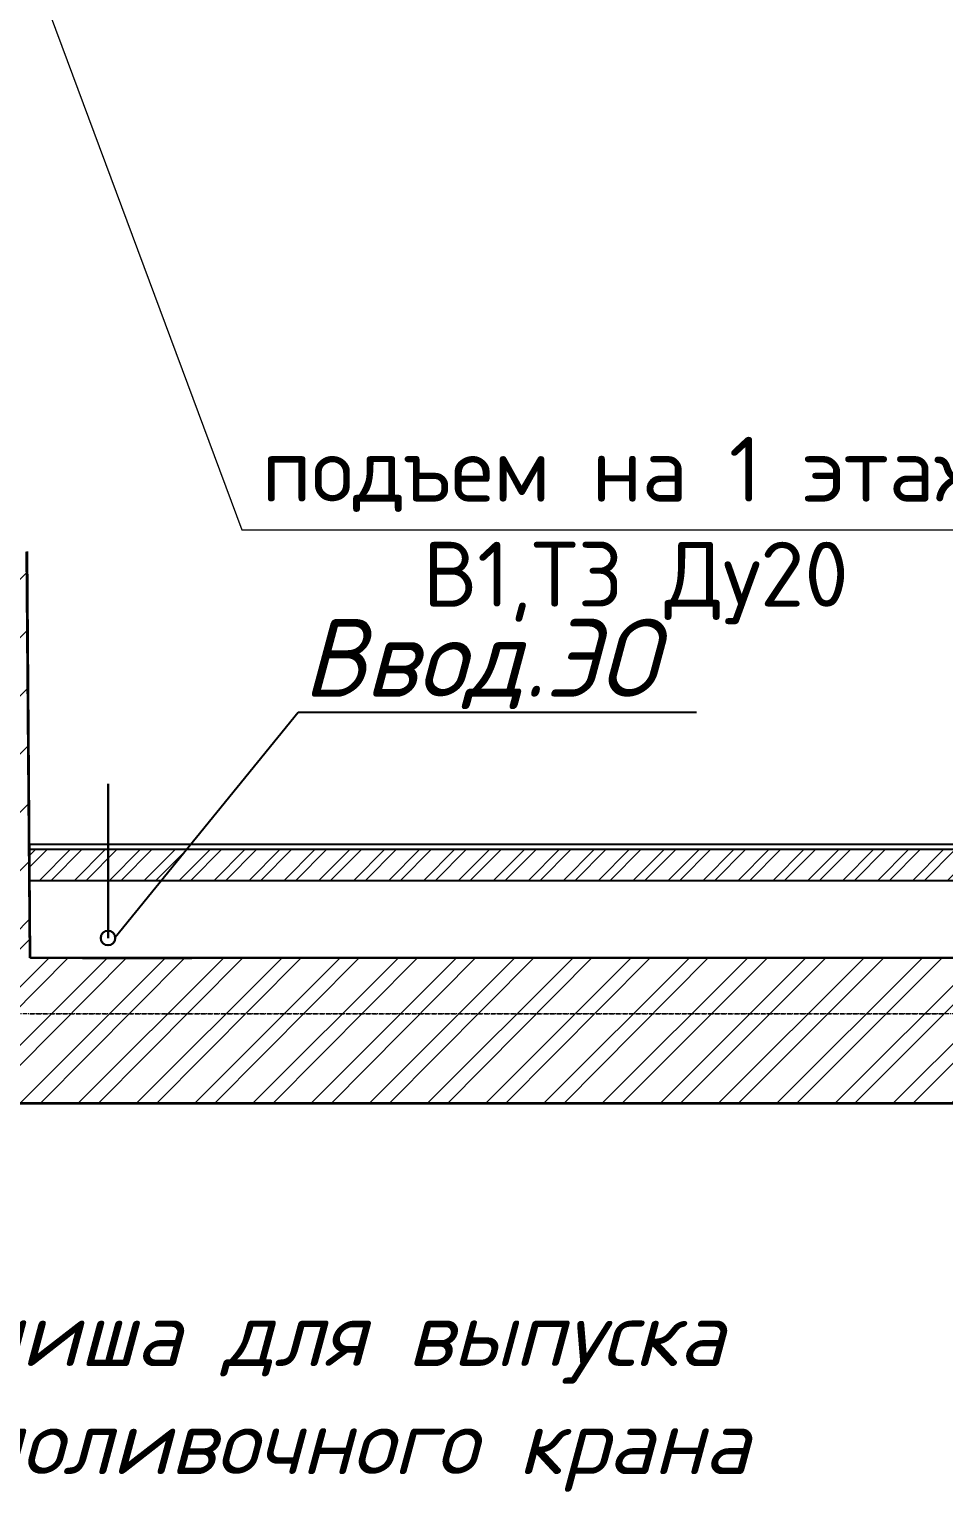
# Model space of a CAD drawing. Header units: millimetres. Extents: x -10178924 to 11692288, y -947381 to 58396.
# Drawn here: x 766379 to 769906, y -830585 to -824944 of the extents above; entities that cross this region are included whole.
import ezdxf

# ---------------------------------------------------------------- set-up
doc = ezdxf.new("R2010")
doc.units = ezdxf.units.MM
doc.linetypes.add('осевая', pattern=[50.8, 31.75, -6.35, 6.35, -6.35])
for name, color, linetype, true_color in [('PDF _Размер - Конструктив.1', 7, 'Continuous', 0x6a6a6a), ('PDF _Размеры осевые', 7, 'Continuous', 0x5d6970), ('PDF _штриховка', 7, 'Continuous', 0x95834a)]:
    doc.layers.add(name, color=color, linetype=linetype, true_color=true_color)
for name, color, linetype in [('PDF _Стены внутр.1', 7, 'Continuous'), ('PDF _Стены.1', 7, 'Continuous'), ('Размер - Конструктив.1', 7, 'Continuous'), ('СС', 7, 'Continuous'), ('Стены внутр.1', 7, 'Continuous')]:
    doc.layers.add(name, color=color, linetype=linetype)
for name, color, linetype, lineweight in [('PDF _Текст', 7, 'Continuous', 5), ('Перегородки', 162, 'Continuous', 9), ('Размеры осевые', 153, 'Continuous', 9), ('Стены.1', 7, 'Continuous', 25), ('Текст 0.09', 250, 'Continuous', 5), ('ШТРИХОВКА', 252, 'Continuous', 15)]:
    doc.layers.add(name, color=color, linetype=linetype, lineweight=lineweight)
doc.layers.add('ТЗК_ХВС_основная', color=7, linetype='Continuous', lineweight=30, true_color=0x005387)
doc.styles.add('PDF ISOCPEUR', font='isocpeur.ttf')
doc.styles.add('НТПИ_ТИ', font='isocpeui.ttf', dxfattribs={"height": 250})
doc.styles.add('Текст_М100', font='GOST_Common Italic.ttf', dxfattribs={"height": 250})

# ---------------------------------------------------------------- blocks, each defined once
blk = doc.blocks.new('A$C5282721b')
at = {"layer": 'Перегородки', "lineweight": 20, "true_color": 0x000000, "transparency": 33554687}
h = blk.add_hatch(dxfattribs=at)
h.set_pattern_fill('ANSI32', color=18, scale=10)
h.set_pattern_definition([(45, (-2681.59, 241515.3), (-67.35192, 67.35192), []), (45, (-2636.69, 241515.3), (-67.35192, 67.35192), [])])
h.paths.add_polyline_path([(49998.725, -41709.464), (49998.725, -42603.01), (49998.725, -47316.478), (44021.968, -47316.478), (44022.892, -47436.478), (49998.725, -47436.478), (49998.725, -47736.478), (50118.725, -47736.478), (50118.725, -41709.464)])
at = {"layer": 'ШТРИХОВКА', "ltscale": 100, "true_color": 0x000000, "transparency": 33554687}
h = blk.add_hatch(dxfattribs=at)
h.set_pattern_fill('ANSI31', color=18, scale=50)
h.set_pattern_definition([(45, (-79853.19, 25128.16), (-112.2532, 112.2532), [])])
h.paths.add_polyline_path([(5440.998, -31868.119), (-7386.275, -31868.119), (-7386.275, -48296.478), (61378.75, -48296.478), (61378.75, -31842.839), (41035.118, -31842.839), (41035.118, -31656.036), (40796.248, -31656.036), (40796.248, -31842.839), (40629.962, -31842.839), (40629.962, -31942.839), (40605.14, -34348.621), (40629.93, -32405.355), (39128.581, -32429.908), (40629.962, -32402.839), (40629.675, -32155.326), (39132.149, -32179.816), (39135.64, -31968.17), (38886.085, -31968.17), (38879.867, -32433.975), (40623.548, -32405.459), (40553.111, -38427.181), (40243.01, -38425.516), (40241.748, -38827.97), (43340.219, -38835.027), (43340.219, -38442.147), (40953.116, -38429.329), (41029.994, -32402.839), (54378.974, -32402.839), (54378.974, -35923.465), (54778.974, -35923.465), (54778.974, -32402.839), (60818.75, -32402.839), (60818.75, -41309.464), (60472.291, -41309.464), (60472.291, -41709.464), (60818.75, -41709.464), (60818.75, -47736.478), (44025.201, -47736.478), (44013.125, -46167.929), (43613.137, -46171.008), (43625.189, -47736.478), (27189.462, -47736.478), (27189.462, -44565.139), (26789.462, -44565.139), (26789.462, -47736.478), (10401.743, -47736.478), (10394.408, -46134.647), (9994.404, -46134.678), (10001.739, -47736.478), (-6826.275, -47736.478), (-6826.275, -41729.869), (-6530.734, -41731.097), (-6529.072, -41331.1), (-6826.275, -41329.865), (-6826.275, -32428.119), (-762.705, -32428.119), (-770.891, -36004.088), (-370.903, -36005.35), (-362.703, -32428.119), (5640.998, -32428.119), (5640.998, -31868.119)])
h.paths.add_polyline_path([(3584.804, -41373.023), (3584.804, -41773.13), (9973.974, -41799.679), (9987.536, -44634.678), (10387.54, -44634.678), (10372.735, -41401.332)], flags=17)
h.paths.add_polyline_path([(2513.142, -41768.578), (2514.803, -41368.779), (-383.184, -41356.638), (-371.114, -37407.013), (-774.123, -37406.088), (-783.181, -41354.976), (-5508.242, -41335.314), (-5509.901, -41734.604)], flags=17)
at = {"layer": 'Перегородки', "color": 18, "linetype": 'Continuous', "lineweight": 25, "true_color": 0x000000, "transparency": 33554687}
for p, q in [((44021.814, -47296.478), (49978.725, -47296.478)), ((44021.968, -47316.478), (49998.725, -47316.478)), ((44022.892, -47436.478), (49998.725, -47436.478))]:
    blk.add_line(p, q, dxfattribs=at)
at = {"layer": 'Размер - Конструктив.1', "color": 18, "linetype": 'Continuous', "true_color": 0x000000, "transparency": 33554687}
blk.add_line((44225.201, -47736.478), (44647.659, -47736.478), dxfattribs=at)
at = {"layer": 'Размеры осевые', "color": 251, "linetype": 'осевая', "ltscale": 0.5, "transparency": 33554687}
blk.add_line((-9750, -47950), (62308.109, -47950), dxfattribs=at)
at = {"layer": 'СС', "linetype": 'ByBlock', "lineweight": -2, "transparency": 33554687}
blk.add_line((45057.398, -46788.381), (45065.398, -46788.381), dxfattribs=at)
blk.add_line((45057.398, -46788.381), (45065.398, -46788.381), dxfattribs=at)
for points in [[(44351.884, -47655.812), (45057.398, -46788.381)], [(44351.884, -47655.812), (45057.398, -46788.381)], [(45065.398, -46788.381), (46593.807, -46788.381)], [(45065.398, -46788.381), (46593.807, -46788.381)]]:
    blk.add_lwpolyline(points, dxfattribs=at)
at = {"layer": 'Стены внутр.1', "color": 18, "linetype": 'Continuous', "true_color": 0x000000, "transparency": 33554687, "flags": 128}
blk.add_lwpolyline([(44025.201, -47736.478), (44013.125, -46167.929)], dxfattribs=at)
at = {"layer": 'Стены.1', "color": 18, "linetype": 'Continuous', "true_color": 0x000000, "transparency": 33554687, "flags": 128}
for points in [[(60818.75, -47736.478), (44025.201, -47736.478)], [(44025.201, -48296.478), (27189.462, -48296.478)], [(61378.75, -48296.478), (44025.201, -48296.478)]]:
    blk.add_lwpolyline(points, dxfattribs=at)
at = {"layer": 'ТЗК_ХВС_основная', "color": 30, "ltscale": 100, "true_color": 0xf26722, "transparency": 33554687}
for q in [(44323.937, -47064.195), (44323.937, -47064.195), (44323.937, -47658.969), (44323.937, -47658.969)]:
    blk.add_line((44323.937, -47658.969), q, dxfattribs=at)
for start, end in [(0, 180), (0, 180), (180, 0), (180, 0)]:
    blk.add_arc((44323.937, -47658.969), 28.125, start, end, dxfattribs=at)
at = {"layer": 'ТЗК_ХВС_основная', "color": 30, "ltscale": 75, "true_color": 0xf26722, "transparency": 33554687}
for start, end in [(0, 180), (0, 180), (180, 0), (180, 0)]:
    blk.add_arc((44323.937, -47658.969), 28.125, start, end, dxfattribs=at)
at = {"layer": 'СС', "transparency": 33554687, "insert": (45075.398, -46428.381), "char_height": 300, "attachment_point": 1, "style": 'Текст_М100'}
blk.add_mtext('Ввод.ЭО', dxfattribs=at)
blk.add_mtext('Ввод.ЭО', dxfattribs=at)
at = {"layer": 'Текст 0.09', "color": 7, "ltscale": 100, "transparency": 33554687, "insert": (43794.912, -49059.849), "char_height": 250, "attachment_point": 1, "style": 'НТПИ_ТИ'}
blk.add_mtext('ниша для выпуска\\Pполивочного крана', dxfattribs=at)
blk.add_mtext('ниша для выпуска\\Pполивочного крана', dxfattribs=at)

msp = doc.modelspace()

# ---------------------------------------------------------------- linework, layer by layer
at = {"layer": 'PDF _Размер - Конструктив.1', "lineweight": 25}
msp.add_lwpolyline([(766580.3, -828525.9), (767003.6, -828525.9)], dxfattribs=at)
at = {"layer": 'PDF _Размеры осевые', "lineweight": 9}
for points in [[(766381.3, -828741.8), (766398.2, -828741.8)], [(766402.5, -828741.8), (766402.5, -828741.8)], [(766406.7, -828741.8), (766423.6, -828741.8)], [(766427.9, -828741.8), (766427.9, -828741.8)], [(766432.1, -828741.8), (766449, -828741.8)], [(766453.3, -828741.8), (766453.3, -828741.8)], [(766457.5, -828741.8), (766474.4, -828741.8)], [(766478.7, -828741.8), (766478.7, -828741.8)], [(766482.9, -828741.8), (766499.8, -828741.8)], [(766504.1, -828741.8), (766504.1, -828741.8)], [(766508.3, -828741.8), (766525.2, -828741.8)], [(766529.5, -828741.8), (766529.5, -828741.8)], [(766533.7, -828741.8), (766550.6, -828741.8)], [(766554.9, -828741.8), (766554.9, -828741.8)], [(766559.1, -828741.8), (766576, -828741.8)], [(766580.3, -828741.8), (766580.3, -828741.8)], [(766584.5, -828741.8), (766601.4, -828741.8)], [(766605.7, -828741.8), (766605.7, -828741.8)], [(766609.9, -828741.8), (766626.8, -828741.8)], [(766631.1, -828741.8), (766631.1, -828741.8)], [(766635.3, -828741.8), (766652.2, -828741.8)], [(766656.5, -828741.8), (766656.5, -828741.8)], [(766660.7, -828741.8), (766677.6, -828741.8)], [(766681.9, -828741.8), (766681.9, -828741.8)], [(766686.1, -828741.8), (766703, -828741.8)], [(766707.3, -828741.8), (766707.3, -828741.8)], [(766711.5, -828741.8), (766728.4, -828741.8)], [(766732.7, -828741.8), (766732.7, -828741.8)], [(766736.9, -828741.8), (766753.8, -828741.8)], [(766758.1, -828741.8), (766758.1, -828741.8)], [(766762.3, -828741.8), (766779.2, -828741.8)], [(766783.5, -828741.8), (766783.5, -828741.8)], [(766787.7, -828741.8), (766804.6, -828741.8)], [(766808.9, -828741.8), (766808.9, -828741.8)], [(766813.1, -828741.8), (766830, -828741.8)], [(766834.3, -828741.8), (766834.3, -828741.8)], [(766838.5, -828741.8), (766855.4, -828741.8)], [(766859.7, -828741.8), (766859.7, -828741.8)], [(766863.9, -828741.8), (766880.8, -828741.8)], [(766885.1, -828741.8), (766885.1, -828741.8)], [(766889.3, -828741.8), (766906.2, -828741.8)], [(766910.5, -828741.8), (766910.5, -828741.8)], [(766914.7, -828741.8), (766931.6, -828741.8)], [(766935.9, -828741.8), (766935.9, -828741.8)], [(766940.1, -828741.8), (766957, -828741.8)], [(766961.3, -828741.8), (766961.3, -828741.8)], [(766965.5, -828741.8), (766982.4, -828741.8)], [(766986.7, -828741.8), (766986.7, -828741.8)], [(766990.9, -828741.8), (767007.8, -828741.8)], [(767012.1, -828741.8), (767012.1, -828741.8)], [(767016.3, -828741.8), (767033.2, -828741.8)], [(767037.5, -828741.8), (767037.5, -828741.8)], [(767041.7, -828741.8), (767058.6, -828741.8)], [(767062.9, -828741.8), (767062.9, -828741.8)], [(767067.1, -828741.8), (767084, -828741.8)], [(767088.3, -828741.8), (767088.3, -828741.8)], [(767092.5, -828741.8), (767109.4, -828741.8)], [(767113.7, -828741.8), (767113.7, -828741.8)], [(767117.9, -828741.8), (767134.8, -828741.8)], [(767139.1, -828741.8), (767139.1, -828741.8)], [(767143.3, -828741.8), (767160.2, -828741.8)], [(767164.5, -828741.8), (767164.5, -828741.8)], [(767168.7, -828741.8), (767185.6, -828741.8)], [(767189.9, -828741.8), (767189.9, -828741.8)], [(767194.1, -828741.8), (767211, -828741.8)], [(767215.3, -828741.8), (767215.3, -828741.8)], [(767219.5, -828741.8), (767236.4, -828741.8)], [(767240.7, -828741.8), (767240.7, -828741.8)], [(767244.9, -828741.8), (767261.8, -828741.8)], [(767266.1, -828741.8), (767266.1, -828741.8)], [(767270.3, -828741.8), (767287.2, -828741.8)], [(767291.5, -828741.8), (767291.5, -828741.8)], [(767295.7, -828741.8), (767312.6, -828741.8)], [(767316.9, -828741.8), (767316.9, -828741.8)], [(767321.1, -828741.8), (767338, -828741.8)], [(767342.3, -828741.8), (767342.3, -828741.8)], [(767346.5, -828741.8), (767363.4, -828741.8)], [(767367.7, -828741.8), (767367.7, -828741.8)], [(767371.9, -828741.8), (767388.8, -828741.8)], [(767393.1, -828741.8), (767393.1, -828741.8)], [(767397.3, -828741.8), (767414.2, -828741.8)], [(767418.5, -828741.8), (767418.5, -828741.8)], [(767422.7, -828741.8), (767439.6, -828741.8)], [(767443.9, -828741.8), (767443.9, -828741.8)], [(767448.1, -828741.8), (767465, -828741.8)], [(767469.3, -828741.8), (767469.3, -828741.8)], [(767473.5, -828741.8), (767490.4, -828741.8)], [(767494.7, -828741.8), (767494.7, -828741.8)], [(767498.9, -828741.8), (767515.8, -828741.8)], [(767520.1, -828741.8), (767520.1, -828741.8)], [(767524.3, -828741.8), (767541.2, -828741.8)], [(767545.5, -828741.8), (767545.5, -828741.8)], [(767549.7, -828741.8), (767566.6, -828741.8)], [(767570.9, -828741.8), (767570.9, -828741.8)], [(767575.1, -828741.8), (767592, -828741.8)], [(767596.3, -828741.8), (767596.3, -828741.8)], [(767600.5, -828741.8), (767617.4, -828741.8)], [(767621.7, -828741.8), (767621.7, -828741.8)], [(767625.9, -828741.8), (767642.8, -828741.8)], [(767647.1, -828741.8), (767647.1, -828741.8)], [(767651.3, -828741.8), (767668.2, -828741.8)], [(767672.5, -828741.8), (767672.5, -828741.8)], [(767676.7, -828741.8), (767693.6, -828741.8)], [(767697.9, -828741.8), (767697.9, -828741.8)], [(767702.1, -828741.8), (767719, -828741.8)], [(767723.3, -828741.8), (767723.3, -828741.8)], [(767727.5, -828741.8), (767744.4, -828741.8)], [(767748.7, -828741.8), (767748.7, -828741.8)], [(767752.9, -828741.8), (767769.8, -828741.8)], [(767774.1, -828741.8), (767774.1, -828741.8)], [(767778.3, -828741.8), (767795.2, -828741.8)], [(767799.5, -828741.8), (767799.5, -828741.8)], [(767803.7, -828741.8), (767820.6, -828741.8)], [(767824.9, -828741.8), (767824.9, -828741.8)], [(767829.1, -828741.8), (767846, -828741.8)], [(767850.3, -828741.8), (767850.3, -828741.8)], [(767854.5, -828741.8), (767871.4, -828741.8)], [(767875.7, -828741.8), (767875.7, -828741.8)], [(767879.9, -828741.8), (767896.8, -828741.8)], [(767901.1, -828741.8), (767901.1, -828741.8)], [(767905.3, -828741.8), (767922.2, -828741.8)], [(767926.5, -828741.8), (767926.5, -828741.8)], [(767930.7, -828741.8), (767947.6, -828741.8)], [(767951.9, -828741.8), (767951.9, -828741.8)], [(767956.1, -828741.8), (767973, -828741.8)], [(767977.3, -828741.8), (767977.3, -828741.8)], [(767981.5, -828741.8), (767998.4, -828741.8)], [(768002.7, -828741.8), (768002.7, -828741.8)], [(768006.9, -828741.8), (768023.8, -828741.8)], [(768028.1, -828741.8), (768028.1, -828741.8)], [(768032.3, -828741.8), (768049.2, -828741.8)], [(768053.5, -828741.8), (768053.5, -828741.8)], [(768057.7, -828741.8), (768074.6, -828741.8)], [(768078.9, -828741.8), (768078.9, -828741.8)], [(768083.1, -828741.8), (768100, -828741.8)], [(768104.3, -828741.8), (768104.3, -828741.8)], [(768108.5, -828741.8), (768125.4, -828741.8)], [(768129.7, -828741.8), (768129.7, -828741.8)], [(768133.9, -828741.8), (768150.8, -828741.8)], [(768155.1, -828741.8), (768155.1, -828741.8)], [(768159.3, -828741.8), (768176.2, -828741.8)], [(768180.5, -828741.8), (768180.5, -828741.8)], [(768184.7, -828741.8), (768201.6, -828741.8)], [(768205.9, -828741.8), (768205.9, -828741.8)], [(768210.1, -828741.8), (768227, -828741.8)], [(768231.3, -828741.8), (768231.3, -828741.8)], [(768235.5, -828741.8), (768252.4, -828741.8)], [(768256.7, -828741.8), (768256.7, -828741.8)], [(768260.9, -828741.8), (768277.8, -828741.8)], [(768282.1, -828741.8), (768282.1, -828741.8)], [(768286.3, -828741.8), (768303.2, -828741.8)], [(768307.5, -828741.8), (768307.5, -828741.8)], [(768311.7, -828741.8), (768328.6, -828741.8)], [(768332.9, -828741.8), (768332.9, -828741.8)], [(768337.1, -828741.8), (768354, -828741.8)], [(768358.3, -828741.8), (768358.3, -828741.8)], [(768362.5, -828741.8), (768379.4, -828741.8)], [(768383.7, -828741.8), (768383.7, -828741.8)], [(768387.9, -828741.8), (768404.8, -828741.8)], [(768409.1, -828741.8), (768409.1, -828741.8)], [(768413.3, -828741.8), (768430.2, -828741.8)], [(768434.5, -828741.8), (768434.5, -828741.8)], [(768438.7, -828741.8), (768455.6, -828741.8)], [(768459.9, -828741.8), (768459.9, -828741.8)], [(768464.1, -828741.8), (768481, -828741.8)], [(768485.3, -828741.8), (768485.3, -828741.8)], [(768489.5, -828741.8), (768506.4, -828741.8)], [(768510.7, -828741.8), (768510.7, -828741.8)], [(768514.9, -828741.8), (768531.8, -828741.8)], [(768536.1, -828741.8), (768536.1, -828741.8)], [(768540.3, -828741.8), (768557.2, -828741.8)], [(768561.5, -828741.8), (768561.5, -828741.8)], [(768565.7, -828741.8), (768582.6, -828741.8)], [(768586.9, -828741.8), (768586.9, -828741.8)], [(768591.1, -828741.8), (768608, -828741.8)], [(768612.3, -828741.8), (768612.3, -828741.8)], [(768616.5, -828741.8), (768633.4, -828741.8)], [(768637.7, -828741.8), (768637.7, -828741.8)], [(768641.9, -828741.8), (768658.8, -828741.8)], [(768663.1, -828741.8), (768663.1, -828741.8)], [(768667.3, -828741.8), (768684.2, -828741.8)], [(768688.5, -828741.8), (768688.5, -828741.8)], [(768692.7, -828741.8), (768709.6, -828741.8)], [(768713.9, -828741.8), (768713.9, -828741.8)], [(768718.1, -828741.8), (768735, -828741.8)], [(768739.3, -828741.8), (768739.3, -828741.8)], [(768743.5, -828741.8), (768760.4, -828741.8)], [(768764.7, -828741.8), (768764.7, -828741.8)], [(768768.9, -828741.8), (768785.8, -828741.8)], [(768790.1, -828741.8), (768790.1, -828741.8)], [(768794.3, -828741.8), (768811.2, -828741.8)], [(768815.5, -828741.8), (768815.5, -828741.8)], [(768819.7, -828741.8), (768836.6, -828741.8)], [(768840.9, -828741.8), (768840.9, -828741.8)], [(768845.1, -828741.8), (768862, -828741.8)], [(768866.3, -828741.8), (768866.3, -828741.8)], [(768870.5, -828741.8), (768887.4, -828741.8)], [(768891.7, -828741.8), (768891.7, -828741.8)], [(768895.9, -828741.8), (768912.8, -828741.8)], [(768917.1, -828741.8), (768917.1, -828741.8)], [(768921.3, -828741.8), (768938.2, -828741.8)], [(768942.5, -828741.8), (768942.5, -828741.8)], [(768946.7, -828741.8), (768963.6, -828741.8)], [(768967.9, -828741.8), (768967.9, -828741.8)], [(768972.1, -828741.8), (768989, -828741.8)], [(768993.3, -828741.8), (768993.3, -828741.8)], [(768997.5, -828741.8), (769014.4, -828741.8)], [(769018.7, -828741.8), (769018.7, -828741.8)], [(769022.9, -828741.8), (769039.8, -828741.8)], [(769044.1, -828741.8), (769044.1, -828741.8)], [(769048.3, -828741.8), (769065.3, -828741.8)], [(769069.5, -828741.8), (769069.5, -828741.8)], [(769073.7, -828741.8), (769090.6, -828741.8)], [(769094.9, -828741.8), (769094.9, -828741.8)], [(769099.1, -828741.8), (769116, -828741.8)], [(769120.3, -828741.8), (769120.3, -828741.8)], [(769124.5, -828741.8), (769141.4, -828741.8)], [(769145.7, -828741.8), (769145.7, -828741.8)], [(769149.9, -828741.8), (769166.8, -828741.8)], [(769171.1, -828741.8), (769171.1, -828741.8)], [(769175.3, -828741.8), (769192.3, -828741.8)], [(769196.5, -828741.8), (769196.5, -828741.8)], [(769200.7, -828741.8), (769217.6, -828741.8)], [(769221.9, -828741.8), (769221.9, -828741.8)], [(769226.1, -828741.8), (769243, -828741.8)], [(769247.3, -828741.8), (769247.3, -828741.8)], [(769251.5, -828741.8), (769268.5, -828741.8)], [(769272.7, -828741.8), (769272.7, -828741.8)], [(769276.9, -828741.8), (769293.9, -828741.8)], [(769298.1, -828741.8), (769298.1, -828741.8)], [(769302.3, -828741.8), (769319.3, -828741.8)], [(769323.5, -828741.8), (769323.5, -828741.8)], [(769327.7, -828741.8), (769344.6, -828741.8)], [(769348.9, -828741.8), (769348.9, -828741.8)], [(769353.1, -828741.8), (769370, -828741.8)], [(769374.3, -828741.8), (769374.3, -828741.8)], [(769378.5, -828741.8), (769395.5, -828741.8)], [(769399.7, -828741.8), (769399.7, -828741.8)], [(769403.9, -828741.8), (769420.9, -828741.8)], [(769425.1, -828741.8), (769425.1, -828741.8)], [(769429.3, -828741.8), (769446.3, -828741.8)], [(769450.5, -828741.8), (769450.5, -828741.8)], [(769454.7, -828741.8), (769471.7, -828741.8)], [(769475.9, -828741.8), (769475.9, -828741.8)], [(769480.1, -828741.8), (769497.1, -828741.8)], [(769501.3, -828741.8), (769501.3, -828741.8)], [(769505.5, -828741.8), (769522.5, -828741.8)], [(769526.7, -828741.8), (769526.7, -828741.8)], [(769530.9, -828741.8), (769547.9, -828741.8)], [(769552.1, -828741.8), (769552.1, -828741.8)], [(769556.3, -828741.8), (769573.3, -828741.8)], [(769577.5, -828741.8), (769577.5, -828741.8)], [(769581.7, -828741.8), (769598.7, -828741.8)], [(769602.9, -828741.8), (769602.9, -828741.8)], [(769607.1, -828741.8), (769624.1, -828741.8)], [(769628.3, -828741.8), (769628.3, -828741.8)], [(769632.5, -828741.8), (769649.5, -828741.8)], [(769653.7, -828741.8), (769653.7, -828741.8)], [(769657.9, -828741.8), (769674.9, -828741.8)], [(769679.1, -828741.8), (769679.1, -828741.8)], [(769683.3, -828741.8), (769700.3, -828741.8)], [(769704.5, -828741.8), (769704.5, -828741.8)], [(769708.7, -828741.8), (769725.7, -828741.8)], [(769729.9, -828741.8), (769729.9, -828741.8)], [(769734.1, -828741.8), (769751.1, -828741.8)], [(769755.3, -828741.8), (769755.3, -828741.8)], [(769759.5, -828741.8), (769776.5, -828741.8)], [(769780.7, -828741.8), (769780.7, -828741.8)], [(769784.9, -828741.8), (769801.9, -828741.8)], [(769806.1, -828741.8), (769806.1, -828741.8)], [(769810.3, -828741.8), (769827.3, -828741.8)], [(769831.5, -828741.8), (769831.5, -828741.8)], [(769835.7, -828741.8), (769852.7, -828741.8)], [(769856.9, -828741.8), (769856.9, -828741.8)], [(769861.1, -828741.8), (769878.1, -828741.8)], [(769882.3, -828741.8), (769882.3, -828741.8)], [(769886.5, -828741.8), (769903.5, -828741.8)]]:
    msp.add_lwpolyline(points, dxfattribs=at)
at = {"layer": 'PDF _Стены внутр.1', "lineweight": 25}
msp.add_lwpolyline([(766381.3, -828525.9), (766368.6, -826959.6)], dxfattribs=at)
at = {"layer": 'PDF _Стены.1', "lineweight": 25}
for points in [[(783175, -828525.9), (766382, -828525.9)], [(766381.3, -829088.9), (749545.9, -829088.9)], [(783733.9, -829088.9), (766382, -829088.9)]]:
    msp.add_lwpolyline(points, dxfattribs=at)
at = {"layer": 'PDF _Текст'}
msp.add_lwpolyline([(765636.2, -822679.6), (767198.3, -826874.7), (767295.6, -826874.7), (770136.1, -826874.7)], dxfattribs=at)
at = {"layer": 'PDF _штриховка', "color": 251, "lineweight": 5, "true_color": 0x636466}
for points in [[(765746.3, -829088.9), (766381.3, -828453.9)], [(765970.7, -829088.9), (766529.4, -828525.9)], [(766195, -829088.9), (766753.8, -828525.9)], [(766419.4, -829088.9), (766978.2, -828525.9)], [(766643.8, -829088.9), (767202.5, -828525.9)], [(766868.1, -829088.9), (767426.9, -828525.9)], [(767092.5, -829088.9), (767651.3, -828525.9)], [(767316.9, -829088.9), (767875.7, -828525.9)], [(767541.2, -829088.9), (768100, -828525.9)], [(767765.6, -829088.9), (768324.4, -828525.9)], [(767990, -829088.9), (768548.8, -828525.9)], [(768214.3, -829088.9), (768773.1, -828525.9)], [(768438.7, -829088.9), (768997.5, -828525.9)], [(768663.1, -829088.9), (769226.1, -828525.9)], [(768887.4, -829088.9), (769450.5, -828525.9)], [(769111.8, -829088.9), (769674.8, -828525.9)], [(769336.2, -829088.9), (769899.2, -828525.9)], [(769560.6, -829088.9), (770123.6, -828525.9)], [(769784.9, -829088.9), (770347.9, -828525.9)]]:
    msp.add_lwpolyline(points, dxfattribs=at)

# ---------------------------------------------------------------- block references
msp.add_blockref('A$C5282721b', (722358.6, -780790.4))

# ---------------------------------------------------------------- texts
at = {"layer": 'PDF _Текст', "attachment_point": 4, "style": 'PDF ISOCPEUR'}
for s, insert, char_height in [('подъем на 1 этаж', (767274.5, -826661.1), 249.994), ('В1,Т3 Ду20', (767896.8, -827080.2), 249.99)]:
    msp.add_mtext(s, dxfattribs=dict(at, insert=insert, char_height=char_height))

doc.saveas('drawing.dxf')
